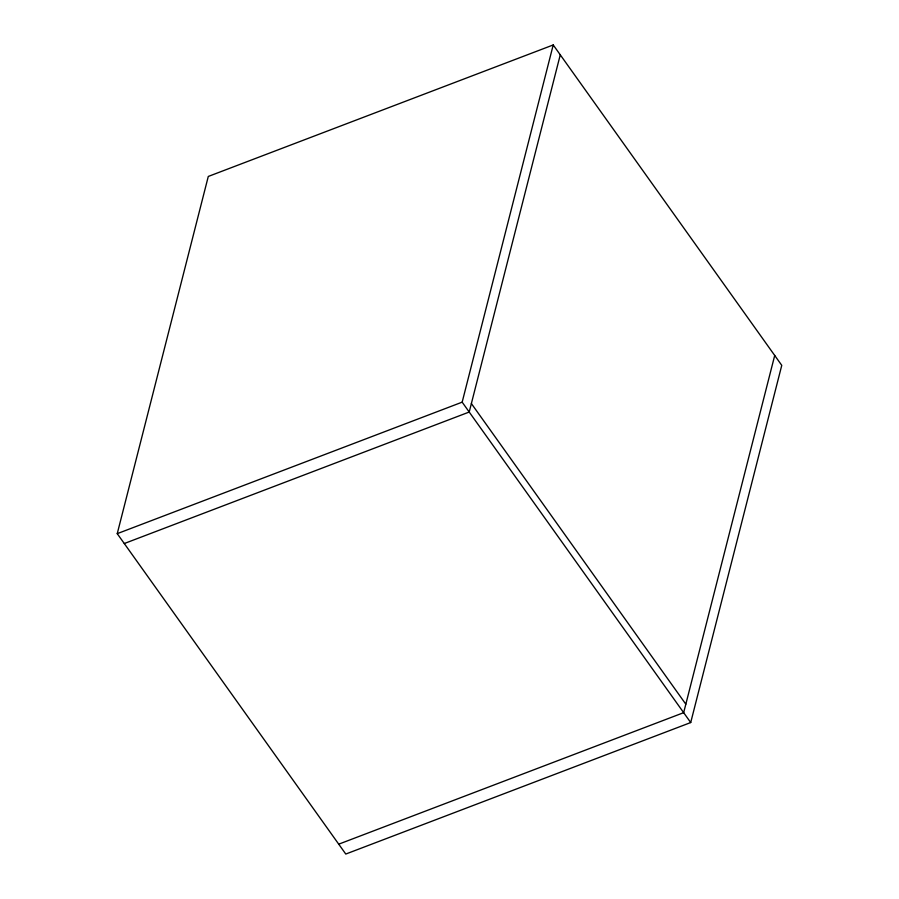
<?xml version="1.0" encoding="UTF-8"?>
<svg xmlns="http://www.w3.org/2000/svg" width="899" height="899" viewBox="0 0 899 899"><rect width="100%" height="100%" fill="white"/><g stroke="black" fill="none" stroke-linecap="round" stroke-linejoin="round"><path stroke-width="1.35" d="M117.241 533.658L208.287 176.451L553.222 44.95L781.759 365.342L690.713 722.549L345.778 854.05L117.241 533.658L462.165 402.156L553.222 44.95M560.268 54.828L469.211 412.034L124.287 543.535M774.713 355.465L683.667 712.671L338.732 844.172M471.379 403.561L685.825 704.198M462.165 402.156L690.713 722.549"/></g></svg>
